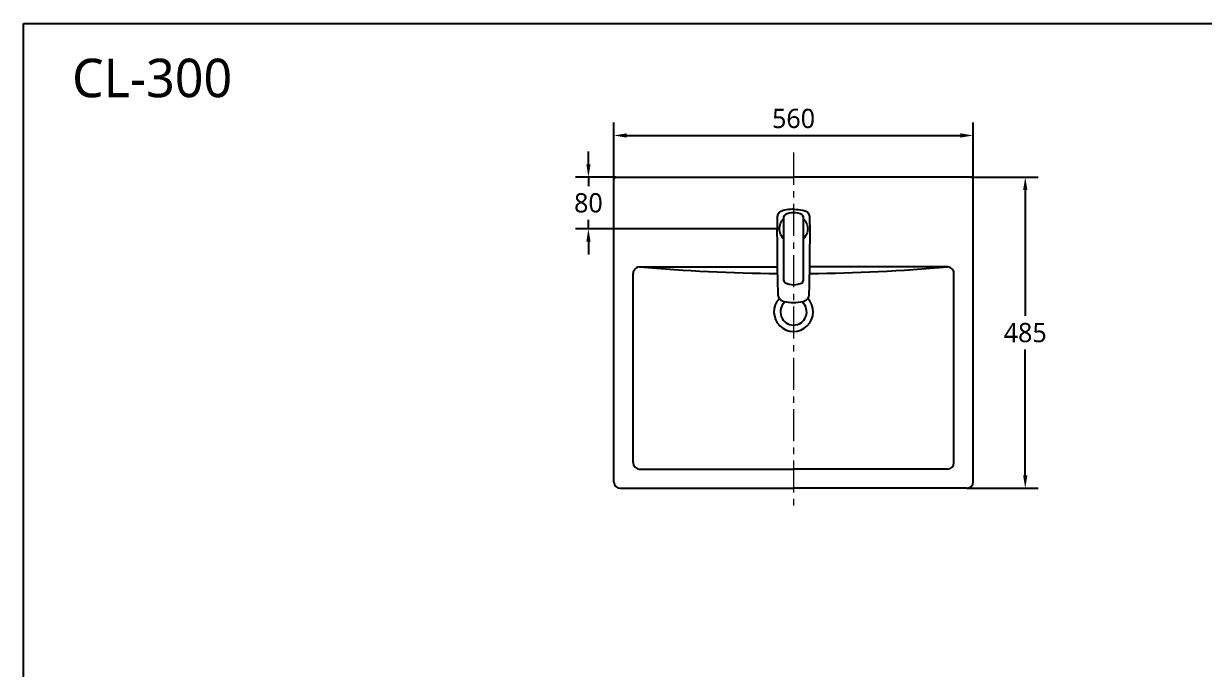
# Model space of a CAD drawing. Extents: x 2406 to 6050, y -78 to 2160.
# Drawn here: x 2406 to 4247, y 1153 to 2160 of the extents above; entities that cross this region are included whole.
import ezdxf

# ---------------------------------------------------------------- set-up
doc = ezdxf.new("R2010")
doc.units = 0
doc.header["$LTSCALE"] = 20
doc.header["$MEASUREMENT"] = 0
doc.linetypes.add('CENTER', pattern=[2, 1.25, -0.25, 0.25, -0.25])
doc.layers.get('0').update_dxf_attribs({"linetype": 'CONTINUOUS'})
doc.layers.get('DEFPOINTS').update_dxf_attribs({"linetype": 'CONTINUOUS'})
for name, color, linetype in [('1', 1, 'CONTINUOUS'), ('7', 7, 'CONTINUOUS'), ('SA-DOOR', 4, 'CONTINUOUS')]:
    doc.layers.add(name, color=color, linetype=linetype)
doc.styles.add('GHS', font='romans', dxfattribs={"bigfont": 'ghs'})
doc.styles.get("Standard").update_dxf_attribs({"font": 'NanumGothic.ttf'})
doc.dimstyles.get("Standard").update_dxf_attribs({"dimtxt": 2.5, "dimasz": 2, "dimexe": 2, "dimexo": 1, "dimgap": 1.5, "dimtad": 1, "dimdec": 0, "dimlfac": 10, "dimrnd": 0.5, "dimzin": 0, "dimdsep": 46, "dimtxsty": 'Standard', "dimcen": 0, "dimclrt": 2, "dimadec": 0, "dimazin": 0, "dimtfac": 1, "dimtdec": 0, "dimtmove": 0, "dimatfit": 3, "dimfxl": 0, "dimtolj": 1, "dimtzin": 0, "dimarcsym": 0})

# ---------------------------------------------------------------- blocks, each defined once
blk = doc.blocks.new('*D65')
at = {"color": 3, "lineweight": -2}
for p, q in [((3326.3, 1917.2), (3326.3, 2005.2)), ((3886.3, 1917.2), (3886.3, 2005.2)), ((3346.3, 1985.2), (3866.3, 1985.2))]:
    blk.add_line(p, q, dxfattribs=at)
at = {"color": 3}
for points in [[(3346.3, 1988.6), (3346.3, 1981.9), (3326.3, 1985.2)], [(3866.3, 1988.6), (3866.3, 1981.9), (3886.3, 1985.2)]]:
    blk.add_solid(points, dxfattribs=at)
at = {"layer": 'DEFPOINTS', "color": 0}
for p in [(3886.3, 1985.2), (3326.3, 1917.2), (3886.3, 1917.2)]:
    blk.add_point(p, dxfattribs=at)
at = {"color": 2, "insert": (3606.3, 2011.6), "char_height": 30, "attachment_point": 5}
blk.add_mtext('\\A1;560', dxfattribs=at)
blk = doc.blocks.new('*D66')
at = {"layer": '1', "color": 3, "lineweight": -2}
for p, q in [((3883.3, 1920.2), (3987.4, 1920.2)), ((3967.4, 1900.2), (3967.4, 1704.1)), ((3967.4, 1455.2), (3967.4, 1651.4)), ((3876.3, 1435.2), (3987.4, 1435.2))]:
    blk.add_line(p, q, dxfattribs=at)
at = {"layer": '1', "color": 3}
for points in [[(3964.1, 1900.2), (3970.8, 1900.2), (3967.4, 1920.2)], [(3964.1, 1455.2), (3970.8, 1455.2), (3967.4, 1435.2)]]:
    blk.add_solid(points, dxfattribs=at)
at = {"layer": 'DEFPOINTS', "color": 0}
for p in [(3883.3, 1920.2, -44.7), (3967.4, 1920.2), (3876.3, 1435.2, -44.7)]:
    blk.add_point(p, dxfattribs=at)
at = {"layer": '1', "color": 2, "insert": (3967.4, 1677.7), "char_height": 30, "attachment_point": 5}
blk.add_mtext('\\A1;485', dxfattribs=at)
blk = doc.blocks.new('*D67')
at = {"layer": '1', "color": 3, "lineweight": -2}
for p, q in [((3286.6, 1940.2), (3286.6, 1960.2)), ((3329.3, 1920.2), (3266.6, 1920.2)), ((3286.6, 1920.2), (3286.6, 1906.3)), ((3286.6, 1839.7), (3286.6, 1853.6)), ((3584.3, 1839.7), (3266.6, 1839.7)), ((3286.6, 1819.7), (3286.6, 1799.7))]:
    blk.add_line(p, q, dxfattribs=at)
at = {"layer": '1', "color": 3}
for points in [[(3283.3, 1940.2), (3289.9, 1940.2), (3286.6, 1920.2)], [(3283.3, 1819.7), (3289.9, 1819.7), (3286.6, 1839.7)]]:
    blk.add_solid(points, dxfattribs=at)
at = {"layer": 'DEFPOINTS', "color": 0}
for p in [(3329.3, 1920.2, -44.7), (3286.6, 1839.7), (3584.3, 1839.7, -44.7)]:
    blk.add_point(p, dxfattribs=at)
at = {"layer": '1', "color": 2, "insert": (3286.6, 1880), "char_height": 30, "attachment_point": 5}
blk.add_mtext('\\A1;80', dxfattribs=at)

msp = doc.modelspace()

# ---------------------------------------------------------------- linework, layer by layer
at = {"color": 1, "linetype": 'CENTER', "lineweight": 0, "ltscale": 2}
msp.add_line((3606.3, 1958.5, -54), (3606.3, 1398.9, -54), dxfattribs=at)
at = {"layer": '1', "color": 7, "linetype": 'Continuous'}
for p, q in [((3591.3, 1858.8, -54), (3591.3, 1858.9, -54)), ((3591.3, 1758.4, -54), (3591.3, 1858.8, -54)), ((3621.3, 1858.9, -54), (3621.3, 1858.8, -54)), ((3621.3, 1858.8, -54), (3621.3, 1758.4, -54))]:
    msp.add_line(p, q, dxfattribs=at)
for centre, major_axis, start_param, end_param in [((3594.3, 1858.9, -54), (3, 0), 2.02952, 3.141593), ((3606.3, 1834.6, -54), (30.1, 0), 1.112072, 2.02952), ((3618.3, 1858.9, -54), (3, 0), 0, 1.112072), ((3594.3, 1758.4, -54), (-3, 0), 0, 1.112072), ((3606.3, 1782.7, -54), (-30.1, 0), 1.112072, 2.02952), ((3618.3, 1758.4, -54), (-3, 0), 2.02952, 3.141593)]:
    msp.add_ellipse(centre, major_axis=major_axis, ratio=0.999848, start_param=start_param, end_param=end_param, dxfattribs=at)
for points, knots in [([(3581.2, 1857, -54), (3581.3, 1859.3, -54), (3581.8, 1861.6, -54), (3584.3, 1865.5, -54), (3586.2, 1867, -54), (3588.5, 1867.6, -54)], [0, 0, 0, 0, 0.5, 0.5, 1, 1, 1, 1]), ([(3606.2, 1870.1, -54), (3605.7, 1870.1, -54), (3605.2, 1870.1, -54), (3600.5, 1870, -54), (3596.2, 1869.5, -54), (3590.9, 1868.3, -54), (3589.7, 1868, -54), (3588.5, 1867.6, -54)], [0, 0, 0, 0, 0.08327, 0.08327, 0.791492, 0.791492, 1, 1, 1, 1]), ([(3606.2, 1870.1, -54), (3606.2, 1870.1, -54), (3606.2, 1870.1, -54), (3606.3, 1870.1, -54), (3606.3, 1870.1, -54), (3606.4, 1870.1, -54)], [0, 0, 0, 0, 0.5, 0.5, 1, 1, 1, 1]), ([(3606.4, 1870.1, -54), (3606.8, 1870.1, -54), (3607.3, 1870.1, -54), (3612.1, 1870, -54), (3616.3, 1869.5, -54), (3621.6, 1868.3, -54), (3622.8, 1868, -54), (3624, 1867.6, -54)], [0, 0, 0, 0, 0.08327, 0.08327, 0.791492, 0.791492, 1, 1, 1, 1]), ([(3624, 1867.6, -54), (3626.3, 1867, -54), (3628.2, 1865.5, -54), (3630.7, 1861.6, -54), (3631.3, 1859.3, -54), (3631.3, 1857, -54)], [0, 0, 0, 0, 0.5, 0.5, 1, 1, 1, 1]), ([(3581.5, 1792.6, -54), (3581.5, 1794.2, -54), (3581.3, 1803.1, -54), (3581, 1819.1, -54), (3581, 1838.9, -54), (3581.1, 1851.5, -54), (3581.2, 1857, -54)], [0, 0, 0, 0, 0.075728, 0.411101, 0.746475, 1, 1, 1, 1]), ([(3591.2, 1823.7, -54), (3591.1, 1823.9, -54), (3588.8, 1826, -54), (3585.4, 1831.1, -54), (3583.7, 1839.7, -54), (3585.4, 1848.3, -54), (3588.8, 1853.4, -54), (3591.1, 1855.5, -54), (3591.2, 1855.7, -54)], [0, 0, 0, 0, 0.020557, 0.260294, 0.50003, 0.739766, 0.979503, 1, 1, 1, 1]), ([(3621.3, 1855.7, -54), (3621.5, 1855.5, -54), (3623.7, 1853.4, -54), (3627.1, 1848.3, -54), (3628.9, 1839.7, -54), (3627.1, 1831.1, -54), (3623.7, 1826, -54), (3621.5, 1823.9, -54), (3621.3, 1823.7, -54)], [0, 0, 0, 0, 0.020497, 0.260234, 0.49997, 0.739706, 0.979443, 1, 1, 1, 1]), ([(3631.3, 1857, -54), (3631.4, 1851.5, -54), (3631.5, 1838.9, -54), (3631.5, 1819.1, -54), (3631.3, 1803.1, -54), (3631.1, 1794.2, -54), (3631, 1792.6, -54)], [0, 0, 0, 0, 0.253525, 0.588899, 0.924272, 1, 1, 1, 1]), ([(3581.4, 1780.5, -54), (3581.4, 1781.5, -54), (3581.4, 1783.6, -54), (3581.5, 1785.6, -54), (3581.5, 1787.6, -54), (3581.5, 1789.6, -54), (3581.5, 1791.6, -54), (3581.5, 1792.6, -54)], [0, 0, 0, 0, 0.25, 0.5, 0.5, 0.75, 1, 1, 1, 1]), ([(3631, 1792.6, -54), (3631, 1791.6, -54), (3631, 1789.6, -54), (3631, 1787.6, -54), (3631.1, 1785.6, -54), (3631.1, 1783.6, -54), (3631.1, 1781.5, -54), (3631.1, 1780.5, -54)], [0, 0, 0, 0, 0.25, 0.5, 0.5, 0.75, 1, 1, 1, 1]), ([(3582.4, 1737.4, -54), (3582.2, 1743.2, -54), (3581.8, 1756.2, -54), (3581.5, 1770.6, -54), (3581.4, 1779.2, -54), (3581.4, 1780.5, -54)], [0, 0, 0, 0, 0.40612, 0.905778, 1, 1, 1, 1]), ([(3631.1, 1780.5, -54), (3631.1, 1779.2, -54), (3631, 1770.6, -54), (3630.7, 1756.2, -54), (3630.3, 1743.2, -54), (3630.1, 1737.4, -54)], [0, 0, 0, 0, 0.094222, 0.59388, 1, 1, 1, 1]), ([(3591.7, 1725.8, -54), (3591.4, 1725.9, -54), (3590.8, 1726.1, -54), (3589.5, 1726.5, -54), (3588, 1727.3, -54), (3586.4, 1728.5, -54), (3585.1, 1730, -54), (3584, 1731.6, -54), (3583.1, 1733.5, -54), (3582.6, 1735.4, -54), (3582.4, 1736.7, -54), (3582.4, 1737.4, -54)], [0, 0, 0, 0, 0.0625, 0.125, 0.25, 0.375001, 0.500001, 0.625002, 0.750002, 0.875003, 1, 1, 1, 1]), ([(3630.1, 1737.4, -54), (3630.1, 1736.7, -54), (3629.9, 1735.4, -54), (3629.4, 1733.5, -54), (3628.6, 1731.6, -54), (3627.5, 1730, -54), (3626.1, 1728.5, -54), (3624.5, 1727.3, -54), (3623, 1726.5, -54), (3621.8, 1726.1, -54), (3621.1, 1725.9, -54), (3620.8, 1725.8, -54)], [0, 0, 0, 0, 0.124998, 0.249999, 0.374999, 0.499999, 0.625, 0.75, 0.875, 0.9375, 1, 1, 1, 1])]:
    msp.add_open_spline(points, degree=3, knots=knots, dxfattribs=at)
for points in [[(3606.3, 1724.2, -54), (3601.4, 1724.2, -54), (3596.5, 1724.8, -54), (3591.7, 1725.8, -54)], [(3620.8, 1725.8, -54), (3616, 1724.8, -54), (3611.2, 1724.2, -54), (3606.3, 1724.2, -54)]]:
    msp.add_open_spline(points, degree=3, dxfattribs=at)
at = {"layer": '7'}
for p, q in [((3326.3, 1445.2, -54), (3326.3, 1917.2, -54)), ((3329.3, 1920.2, -54), (3606.3, 1920.2, -54)), ((3883.3, 1920.2, -54), (3606.3, 1920.2, -54)), ((3886.3, 1445.2, -54), (3886.3, 1917.2, -54)), ((3356.3, 1475.2, -54), (3356.3, 1770.2, -54)), ((3366.3, 1780.2, -54), (3581.4, 1780.2, -54)), ((3846.3, 1780.2, -54), (3631.1, 1780.2, -54)), ((3856.3, 1475.2, -54), (3856.3, 1770.2, -54)), ((3366.3, 1465.2, -54), (3606.3, 1465.2, -54)), ((3846.3, 1465.2, -54), (3606.3, 1465.2, -54)), ((3336.3, 1435.2, -54), (3606.3, 1435.2, -54)), ((3876.3, 1435.2, -54), (3606.3, 1435.2, -54))]:
    msp.add_line(p, q, dxfattribs=at)
for centre, radius, start, end in [((3329.3, 1917.2, -54), 3, 90, 180), ((3883.3, 1917.2, -54), 3, 0, 90), ((3366.3, 1770.2, -54), 10, 80.1305, 180), ((3606.3, 4549.9, -54), 2780, 265.0475, 269.4906), ((3606.3, 4549.9, -54), 2780, 270.5094, 274.9525), ((3846.3, 1770.2, -54), 10, 0, 99.8695), ((3606.3, 1710.2, -54), 30.5, 136.3004, 43.6996), ((3606.3, 1710.2, -54), 20.5, 131.3521, 48.6479), ((3366.3, 1475.2, -54), 10, 180, 270), ((3846.3, 1475.2, -54), 10, 270, 0), ((3336.3, 1445.2, -54), 10, 180, 270), ((3876.3, 1445.2, -54), 10, 270, 0)]:
    msp.add_arc(centre, radius, start, end, dxfattribs=at)
at = {"layer": 'SA-DOOR', "color": 7, "elevation": -54.4}
msp.add_lwpolyline([(2406.3, 2159.6), (6049.7, 2159.6), (6049.7, -77.8), (2406.3, -77.8)], close=True, dxfattribs=at)

# ---------------------------------------------------------------- texts
at = {"insert": (2481.7, 2104.9, -54.4), "char_height": 60, "width": 702.2, "attachment_point": 1, "style": 'GHS'}
msp.add_mtext('{\\fNanumGothic|b0|i0|c0|p50;CL-3\\fNanumGothic|b0|i0|c129|p50;00 }', dxfattribs=at)

# ---------------------------------------------------------------- dimensions: what is measured, and where the dimension line sits
at = {"color": 7}
dim = msp.add_linear_dim(base=(3886.3, 1985.2, -54), p1=(3326.3, 1917.2, -54), p2=(3886.3, 1917.2, -54), text='560', dimstyle='Standard', override={"dimtxt": 30, "dimasz": 20, "dimexe": 20, "dimexo": 0, "dimgap": 10, "dimlfac": 1, "dimzin": 8, "dimclrd": 3, "dimclre": 3}, dxfattribs=at)
dim.commit()
dim.dimension.update_dxf_attribs({"geometry": '*D65', "text_midpoint": (3606.3, 1985.2, -54), "dimtype": 160})
at = {"layer": '1'}
dim = msp.add_linear_dim(base=(3286.6, 1839.7, -9.3), p1=(3329.3, 1920.2, -54), p2=(3584.3, 1839.7, -54), angle=90, text='80', dimstyle='Standard', override={"dimtxt": 30, "dimasz": 20, "dimexe": 20, "dimexo": 0, "dimgap": 10, "dimtih": 1, "dimtoh": 1, "dimlfac": 1, "dimzin": 8, "dimclrd": 3, "dimclre": 3, "dimfxl": 1.25, "dimarcsym": 1}, dxfattribs=at)
dim.commit()
dim.dimension.update_dxf_attribs({"geometry": '*D67', "text_midpoint": (3286.6, 1880, -9.3), "dimtype": 160})
dim = msp.add_linear_dim(base=(3967.4, 1920.2, -9.3), p1=(3876.3, 1435.2, -54), p2=(3883.3, 1920.2, -54), angle=90, dimstyle='Standard', override={"dimtxt": 30, "dimasz": 20, "dimexe": 20, "dimexo": 0, "dimgap": 10, "dimtih": 1, "dimtoh": 1, "dimlfac": 1, "dimzin": 8, "dimclrd": 3, "dimclre": 3, "dimfxl": 1.25, "dimarcsym": 1}, dxfattribs=at)
dim.commit()
dim.dimension.update_dxf_attribs({"geometry": '*D66', "text_midpoint": (3967.4, 1677.7, -9.3)})

doc.saveas('drawing.dxf')
